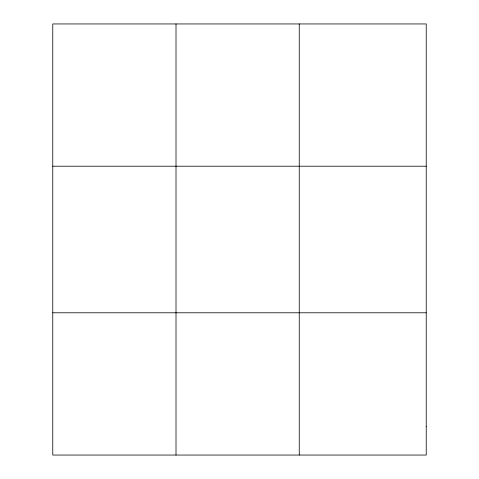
<?xml version="1.0" encoding="UTF-8"?>
<svg xmlns="http://www.w3.org/2000/svg" width="479" height="479" viewBox="0 0 479 479"><rect width="100%" height="100%" fill="white"/><g stroke="black" fill="none" stroke-linecap="round" stroke-linejoin="round"><path stroke-width="0.72" d="M176.009 455.05L176.009 23.95M299.255 455.05L299.255 23.95M52.768 166.213L426.232 166.213M52.768 312.787L426.232 312.787M426.232 426.597L426.232 455.05L52.768 455.05L52.768 23.95L426.232 23.95L426.232 426.597"/></g></svg>
